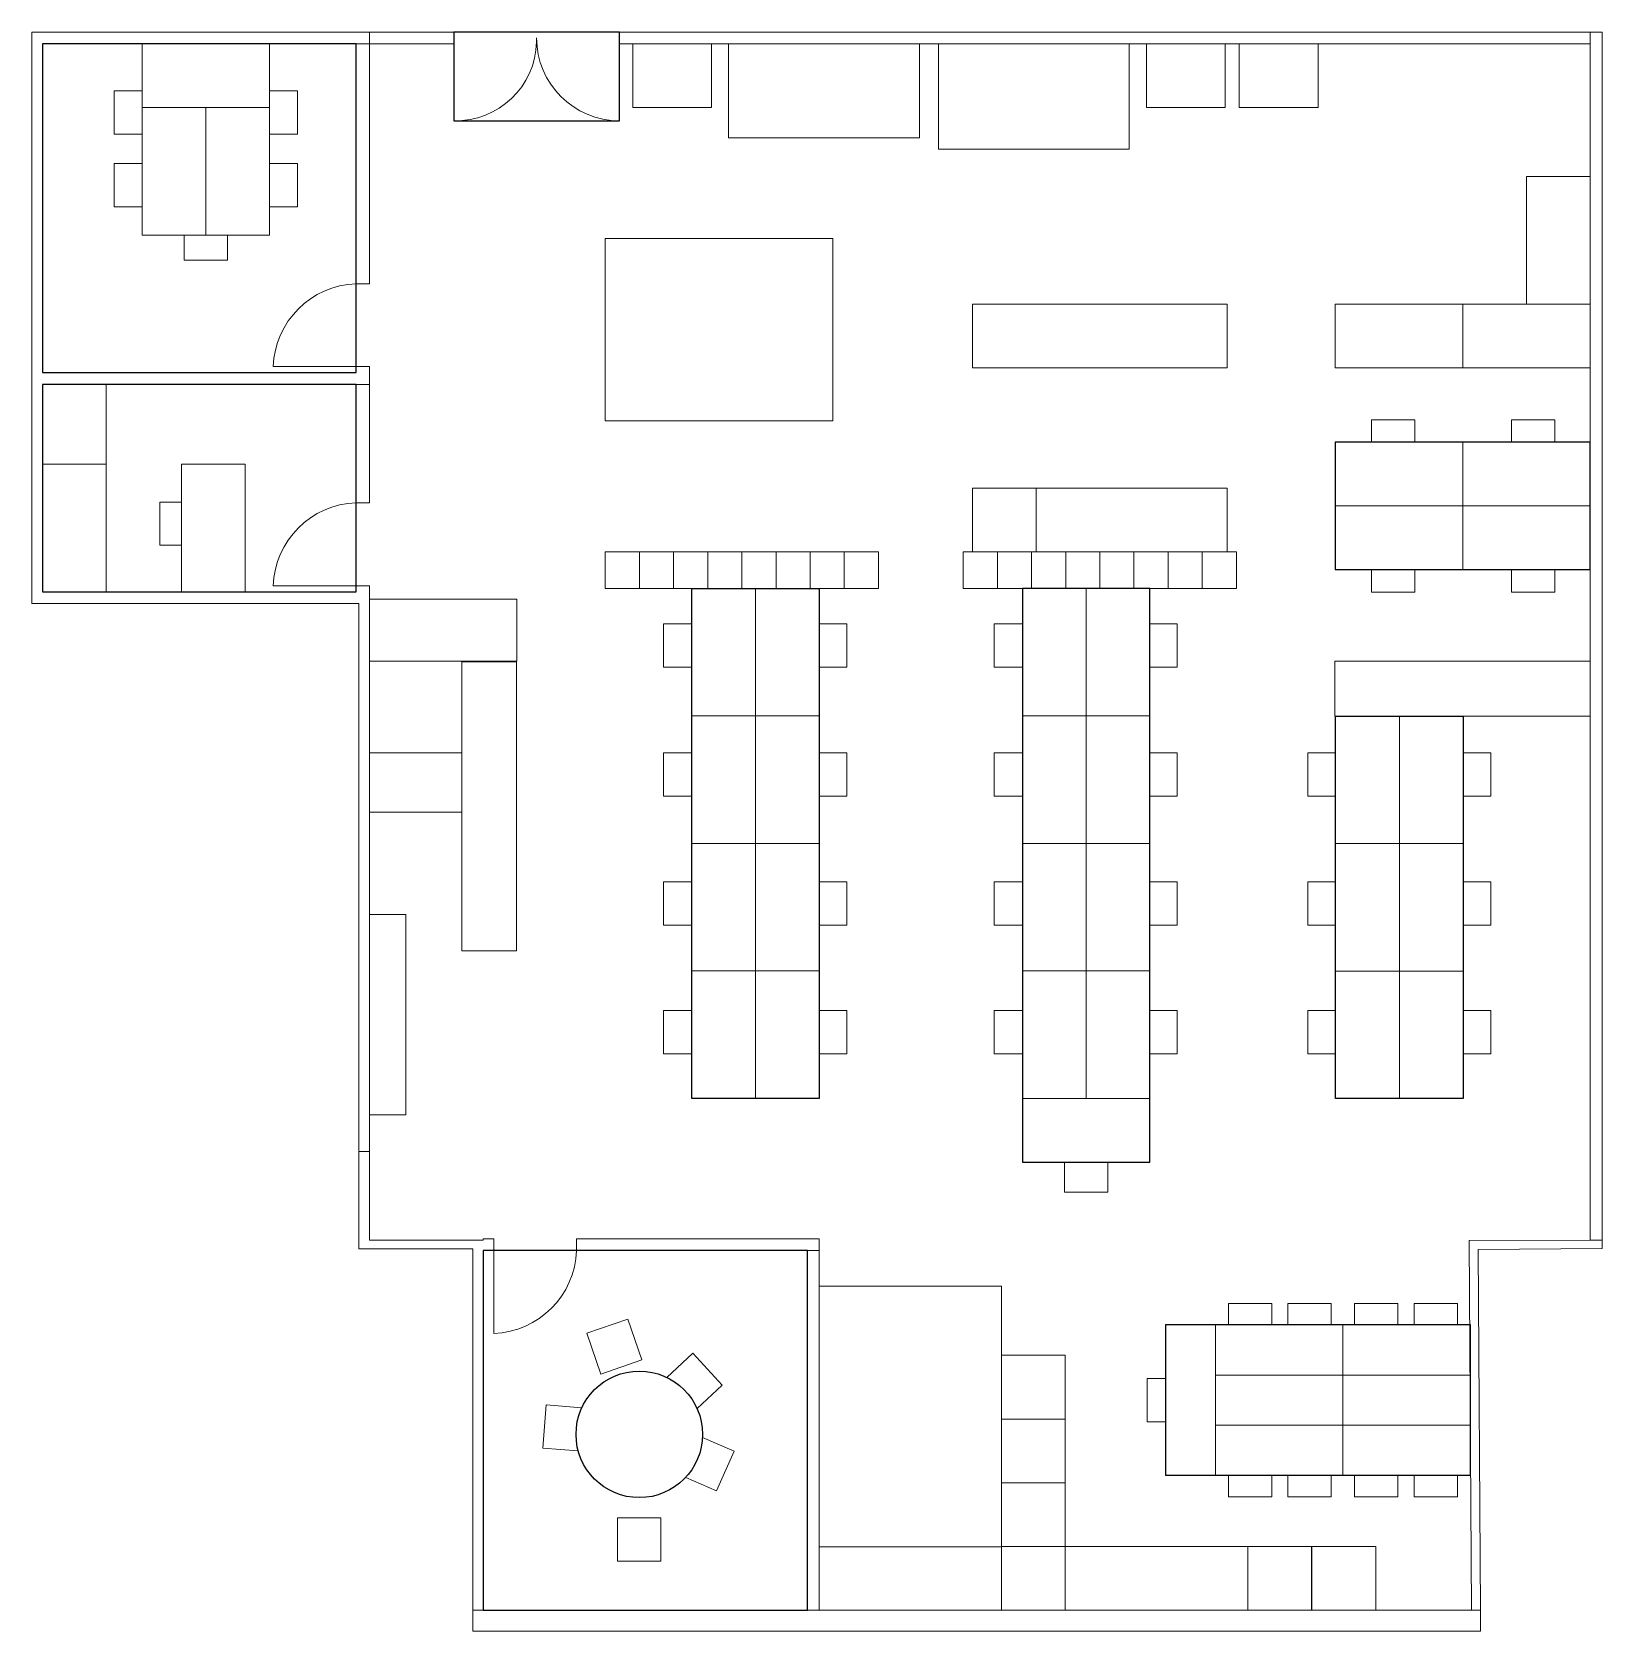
# Model space of a CAD drawing. Extents: x -43 to 1663, y -1528 to 208.
import ezdxf

# ---------------------------------------------------------------- set-up
doc = ezdxf.new("R2010")
doc.units = 0
doc.header["$MEASUREMENT"] = 0
for name, color, linetype in [('Entrance', 4, 'Continuous'), ('Furniture', 2, 'Continuous'), ('Offices', 1, 'Continuous'), ('Walls', 6, 'Continuous')]:
    doc.layers.add(name, color=color, linetype=linetype)

msp = doc.modelspace()

# ---------------------------------------------------------------- linework, layer by layer
at = {"layer": 'Entrance'}
msp.add_lwpolyline([(595.4, 207.5), (415.4, 207.5), (415.4, 111.1), (595.4, 111.1)], close=True, dxfattribs=at)
at = {"layer": 'Furniture', "lineweight": 9}
for points in [[(215.4, 194.7), (215.4, 125.5), (77, 125.5), (77, 194.7), (215.4, 194.7)], [(415.4, 194.7), (415.4, 111.1)], [(595.4, 194.7), (595.4, 111.1)], [(695.5, 194.7), (695.5, 125.5), (610, 125.5), (610, 194.7), (695.5, 194.7)], [(921.2, 194.7), (921.2, 92.5), (713.9, 92.5), (713.9, 194.7), (921.2, 194.7)], [(1149.1, 194.7), (1149.1, 80.2), (941.8, 80.2), (941.8, 194.7), (1149.1, 194.7)], [(1253.3, 194.7), (1253.3, 125.5), (1167.8, 125.5), (1167.8, 194.7), (1253.3, 194.7)], [(1354.1, 194.7), (1354.1, 125.5), (1268.6, 125.5), (1268.6, 194.7), (1354.1, 194.7)], [(77, 143.6), (46.7, 143.6), (46.7, 96.6), (77, 96.6)], [(215.4, 96.6), (245.7, 96.6), (245.7, 143.6)], [(245.7, 143.6), (215.4, 143.6)], [(77, 125.5), (146.2, 125.5), (146.2, -12.9), (77, -12.9), (77, 125.5)], [(146.2, 125.5), (215.4, 125.5), (215.4, -12.9), (146.2, -12.9), (146.2, 125.5)], [(77, 64.6), (46.7, 64.6), (46.7, 17.6), (77, 17.6)], [(245.7, 64.6), (215.4, 64.6)], [(215.4, 17.6), (245.7, 17.6), (245.7, 64.6)], [(1649.7, -87.8), (1580.5, -87.8), (1580.5, 50.7), (1649.7, 50.7), (1649.7, -87.8)], [(122.7, -12.9), (122.7, -40.3), (169.7, -40.3), (169.7, -12.9)], [(580, -214.6), (827.2, -214.6), (827.2, -16.8), (580, -16.8), (580, -214.6)], [(1255.5, -87.8), (1255.5, -157), (978.7, -157), (978.7, -87.8), (1255.5, -87.8)], [(1511.2, -87.8), (1511.2, -157), (1372.8, -157), (1372.8, -87.8), (1511.2, -87.8)], [(1649.7, -87.8), (1649.7, -157), (1511.2, -157), (1511.2, -87.8), (1649.7, -87.8)], [(37.8, -261.6), (-31.4, -261.6), (-31.4, -175), (37.8, -175), (37.8, -261.6)], [(1459.1, -213.4), (1412.1, -213.4), (1412.1, -237.7)], [(1459.1, -237.7), (1459.1, -213.4)], [(1611.1, -213.4), (1564.1, -213.4), (1564.1, -237.7)], [(1611.1, -237.7), (1611.1, -213.4)], [(1511.2, -237.7), (1511.2, -306.9), (1372.8, -306.9), (1372.8, -237.7), (1511.2, -237.7)], [(1649.7, -237.7), (1649.7, -306.9), (1511.2, -306.9), (1511.2, -237.7), (1649.7, -237.7)], [(-31.4, -261.6), (37.8, -261.6), (37.8, -400), (-31.4, -400), (-31.4, -261.6)], [(119.8, -261.6), (189, -261.6), (189, -400), (119.8, -400), (119.8, -261.6)], [(1047.9, -287.7), (1047.9, -356.9), (978.7, -356.9), (978.7, -287.7), (1047.9, -287.7)], [(1255.5, -287.7), (1255.5, -356.9), (1047.9, -356.9), (1047.9, -287.7), (1255.5, -287.7)], [(96.3, -302.7), (96.3, -349.7), (119.8, -349.7)], [(119.8, -302.7), (96.3, -302.7)], [(1511.2, -306.9), (1511.2, -376.1), (1372.8, -376.1), (1372.8, -306.9), (1511.2, -306.9)], [(1649.7, -306.9), (1649.7, -376.1), (1511.2, -376.1), (1511.2, -306.9), (1649.7, -306.9)], [(580, -356.9), (728.3, -356.9), (728.3, -396.4), (580, -396.4), (580, -356.9)], [(617.1, -356.9), (617.1, -396.4)], [(654.2, -356.9), (654.2, -396.4)], [(691.2, -356.9), (691.2, -396.4)], [(728.3, -356.9), (876.6, -356.9), (876.6, -396.4), (728.3, -396.4), (728.3, -356.9)], [(765.4, -356.9), (765.4, -396.4)], [(802.5, -356.9), (802.5, -396.4)], [(839.5, -356.9), (839.5, -396.4)], [(968.8, -356.9), (1117.1, -356.9), (1117.1, -396.4), (968.8, -396.4), (968.8, -356.9)], [(1005.9, -356.9), (1005.9, -396.4)], [(1043, -356.9), (1043, -396.4)], [(1080, -356.9), (1080, -396.4)], [(1117.1, -356.9), (1265.4, -356.9), (1265.4, -396.4), (1117.1, -396.4), (1117.1, -356.9)], [(1154.2, -356.9), (1154.2, -396.4)], [(1191.3, -356.9), (1191.3, -396.4)], [(1228.3, -356.9), (1228.3, -396.4)], [(1412.1, -376.1), (1412.1, -400.4), (1459.1, -400.4), (1459.1, -376.1)], [(1564.1, -376.1), (1564.1, -400.4), (1611.1, -400.4), (1611.1, -376.1)], [(743.1, -534.8), (673.9, -534.8), (673.9, -396.4), (743.1, -396.4), (743.1, -534.8)], [(812.3, -534.8), (743.1, -534.8), (743.1, -396.4), (812.3, -396.4), (812.3, -534.8)], [(1102.3, -534.8), (1033.1, -534.8), (1033.1, -396.4), (1102.3, -396.4), (1102.3, -534.8)], [(1171.5, -534.8), (1102.3, -534.8), (1102.3, -396.4), (1171.5, -396.4), (1171.5, -534.8)], [(323.8, -475.5), (484, -475.5), (484, -408.3), (323.8, -408.3), (323.8, -475.5)], [(673.9, -435), (643.3, -435), (643.3, -482), (673.9, -482)], [(842.3, -435), (812.3, -435)], [(812.3, -482), (842.3, -482), (842.3, -435)], [(1033.1, -435), (1002.2, -435), (1002.2, -482), (1033.1, -482)], [(1201.2, -435), (1171.5, -435)], [(1171.5, -482), (1201.2, -482), (1201.2, -435)], [(424.1, -476.1), (483.4, -476.1), (483.4, -789.9), (424.1, -789.9), (424.1, -476.1)], [(1372.2, -475.5), (1649.7, -475.5), (1649.7, -535), (1372.2, -535), (1372.2, -475.5)], [(743.1, -673.2), (673.9, -673.2), (673.9, -534.8), (743.1, -534.8), (743.1, -673.2)], [(812.3, -673.2), (743.1, -673.2), (743.1, -534.8), (812.3, -534.8), (812.3, -673.2)], [(1102.3, -673.2), (1033.1, -673.2), (1033.1, -534.8), (1102.3, -534.8), (1102.3, -673.2)], [(1171.5, -673.2), (1102.3, -673.2), (1102.3, -534.8), (1171.5, -534.8), (1171.5, -673.2)], [(1442.4, -673.4), (1373.2, -673.4), (1373.2, -535), (1442.4, -535), (1442.4, -673.4)], [(1511.6, -673.4), (1442.4, -673.4), (1442.4, -535), (1511.6, -535), (1511.6, -673.4)], [(424.1, -574.9), (323.8, -574.9), (323.8, -639.4), (424.1, -639.4), (424.1, -574.9)], [(673.9, -574.9), (643.3, -574.9), (643.3, -621.9), (673.9, -621.9)], [(842.3, -574.9), (812.3, -574.9)], [(812.3, -621.9), (842.3, -621.9), (842.3, -574.9)], [(1033.1, -574.9), (1002.2, -574.9), (1002.2, -621.9), (1033.1, -621.9)], [(1201.2, -574.9), (1171.5, -574.9)], [(1171.5, -621.9), (1201.2, -621.9), (1201.2, -574.9)], [(1373.2, -574.9), (1342.9, -574.9), (1342.9, -621.9), (1373.2, -621.9)], [(1541.9, -574.9), (1511.6, -574.9)], [(1511.6, -621.9), (1541.9, -621.9), (1541.9, -574.9)], [(743.1, -811.6), (673.9, -811.6), (673.9, -673.2), (743.1, -673.2), (743.1, -811.6)], [(812.3, -811.6), (743.1, -811.6), (743.1, -673.2), (812.3, -673.2), (812.3, -811.6)], [(1102.3, -811.6), (1033.1, -811.6), (1033.1, -673.2), (1102.3, -673.2), (1102.3, -811.6)], [(1171.5, -811.6), (1102.3, -811.6), (1102.3, -673.2), (1171.5, -673.2), (1171.5, -811.6)], [(1442.4, -811.8), (1373.2, -811.8), (1373.2, -673.4), (1442.4, -673.4), (1442.4, -811.8)], [(1511.6, -811.8), (1442.4, -811.8), (1442.4, -673.4), (1511.6, -673.4), (1511.6, -811.8)], [(673.9, -714.9), (643.3, -714.9), (643.3, -761.9), (673.9, -761.9)], [(842.3, -714.9), (812.3, -714.9)], [(812.3, -761.9), (842.3, -761.9), (842.3, -714.9)], [(1033.1, -714.9), (1002.2, -714.9), (1002.2, -761.9), (1033.1, -761.9)], [(1201.2, -714.9), (1171.5, -714.9)], [(1171.5, -761.9), (1201.2, -761.9), (1201.2, -714.9)], [(1373.2, -714.9), (1342.9, -714.9), (1342.9, -761.9), (1373.2, -761.9)], [(1541.9, -714.9), (1511.6, -714.9)], [(1511.6, -761.9), (1541.9, -761.9), (1541.9, -714.9)], [(323.8, -967.9), (323.8, -750.6), (363.3, -750.6), (363.3, -967.9), (323.8, -967.9)], [(743.1, -950.1), (673.9, -950.1), (673.9, -811.6), (743.1, -811.6), (743.1, -950.1)], [(812.3, -950.1), (743.1, -950.1), (743.1, -811.6), (812.3, -811.6), (812.3, -950.1)], [(1102.3, -950.1), (1033.1, -950.1), (1033.1, -811.6), (1102.3, -811.6), (1102.3, -950.1)], [(1171.5, -950.1), (1102.3, -950.1), (1102.3, -811.6), (1171.5, -811.6), (1171.5, -950.1)], [(1442.4, -950.2), (1373.2, -950.2), (1373.2, -811.8), (1442.4, -811.8), (1442.4, -950.2)], [(1511.6, -950.2), (1442.4, -950.2), (1442.4, -811.8), (1511.6, -811.8), (1511.6, -950.2)], [(673.9, -854.8), (643.3, -854.8), (643.3, -901.8), (673.9, -901.8)], [(842.3, -854.8), (812.3, -854.8)], [(812.3, -901.8), (842.3, -901.8), (842.3, -854.8)], [(1033.1, -854.8), (1002.2, -854.8), (1002.2, -901.8), (1033.1, -901.8)], [(1201.2, -854.8), (1171.5, -854.8)], [(1171.5, -901.8), (1201.2, -901.8), (1201.2, -854.8)], [(1373.2, -854.8), (1342.9, -854.8), (1342.9, -901.8), (1373.2, -901.8)], [(1541.9, -854.8), (1511.6, -854.8)], [(1511.6, -901.8), (1541.9, -901.8), (1541.9, -854.8)], [(1171.5, -950.1), (1171.5, -1019.3), (1033.1, -1019.3), (1033.1, -950.1), (1171.5, -950.1)], [(1078.8, -1019.3), (1078.8, -1051.7), (1125.8, -1051.7), (1125.8, -1019.3)], [(812.3, -1153.9), (1010.3, -1153.9), (1010.3, -1436.9), (812.3, -1436.9), (812.3, -1153.9)], [(1303.8, -1172.5), (1256.8, -1172.5), (1256.8, -1196)], [(1303.8, -1196), (1303.8, -1172.5)], [(1368.4, -1172.5), (1321.4, -1172.5), (1321.4, -1196)], [(1368.4, -1196), (1368.4, -1172.5)], [(1440.8, -1172.5), (1393.8, -1172.5), (1393.8, -1196)], [(1440.8, -1196), (1440.8, -1172.5)], [(1505.4, -1172.5), (1458.4, -1172.5), (1458.4, -1196)], [(1505.4, -1196), (1505.4, -1172.5)], [(575.3, -1249.3), (619.7, -1234), (604.4, -1189.6), (560, -1204.9), (575.3, -1249.3)], [(1242.7, -1359.1), (1188.3, -1359.1), (1188.3, -1196), (1242.7, -1196), (1242.7, -1359.1)], [(1381.1, -1196), (1381.1, -1250.3), (1242.7, -1250.3), (1242.7, -1196), (1381.1, -1196)], [(1519.5, -1196), (1519.5, -1250.3), (1381.1, -1250.3), (1381.1, -1196), (1519.5, -1196)], [(679.6, -1286.6), (707.1, -1261.2), (675.2, -1226.7), (646.8, -1252.9)], [(1010.3, -1228.9), (1079.6, -1228.9), (1079.6, -1298.1), (1010.3, -1298.1), (1010.3, -1228.9)], [(1188.3, -1254), (1168.5, -1254), (1168.5, -1301), (1188.3, -1301)], [(1519.5, -1250.3), (1519.5, -1304.7), (1381.1, -1304.7), (1381.1, -1250.3), (1519.5, -1250.3)], [(554.6, -1285.9), (515.8, -1282.7), (512, -1329.6), (550.7, -1332.7)], [(1010.3, -1298.1), (1079.6, -1298.1), (1079.6, -1367.3), (1010.3, -1367.3), (1010.3, -1298.1)], [(667.3, -1361.4), (700.9, -1376.1), (719.8, -1333), (685.5, -1318)], [(1381.1, -1304.7), (1381.1, -1359.1), (1242.7, -1359.1), (1242.7, -1304.7), (1381.1, -1304.7)], [(1519.5, -1304.7), (1519.5, -1359.1), (1381.1, -1359.1), (1381.1, -1304.7), (1519.5, -1304.7)], [(1010.3, -1367.3), (1079.6, -1367.3), (1079.6, -1436.5), (1010.3, -1436.5), (1010.3, -1367.3)], [(1256.8, -1359.1), (1256.8, -1382.6), (1303.8, -1382.6), (1303.8, -1359.1)], [(1321.4, -1359.1), (1321.4, -1382.6), (1368.4, -1382.6), (1368.4, -1359.1)], [(1393.8, -1359.1), (1393.8, -1382.6), (1440.8, -1382.6), (1440.8, -1359.1)], [(1458.4, -1359.1), (1458.4, -1382.6), (1505.4, -1382.6), (1505.4, -1359.1)], [(640.2, -1405.2), (593.2, -1405.2), (593.2, -1452.2), (640.2, -1452.2), (640.2, -1405.2)], [(1010.3, -1436.5), (1079.6, -1436.5), (1079.6, -1505.7), (1010.3, -1505.7), (1010.3, -1436.5)], [(1079.6, -1436.5), (1277.8, -1436.5), (1277.8, -1505.7), (1079.6, -1505.7), (1079.6, -1436.5)], [(1277.8, -1436.5), (1347, -1436.5), (1347, -1505.7), (1277.8, -1505.7), (1277.8, -1436.5)], [(1347.5, -1436.5), (1416.7, -1436.5), (1416.7, -1505.7), (1347.5, -1505.7), (1347.5, -1436.5)]]:
    msp.add_lwpolyline(points, dxfattribs=at)
at = {"layer": 'Furniture', "lineweight": 5}
for points in [[(215.4, 194.7), (215.4, 125.5), (77, 125.5), (77, 194.7), (215.4, 194.7)], [(695.5, 194.7), (695.5, 125.5), (610, 125.5), (610, 194.7), (695.5, 194.7)], [(921.2, 194.7), (921.2, 92.5), (713.9, 92.5), (713.9, 194.7), (921.2, 194.7)], [(1149.1, 194.7), (1149.1, 80.2), (941.8, 80.2), (941.8, 194.7), (1149.1, 194.7)], [(1253.3, 194.7), (1253.3, 125.5), (1167.8, 125.5), (1167.8, 194.7), (1253.3, 194.7)], [(1354.1, 194.7), (1354.1, 125.5), (1268.6, 125.5), (1268.6, 194.7), (1354.1, 194.7)], [(77, 125.5), (146.2, 125.5), (146.2, -12.9), (77, -12.9), (77, 125.5)], [(146.2, 125.5), (215.4, 125.5), (215.4, -12.9), (146.2, -12.9), (146.2, 125.5)], [(1649.7, -87.8), (1580.5, -87.8), (1580.5, 50.7), (1649.7, 50.7), (1649.7, -87.8)], [(580, -214.6), (827.2, -214.6), (827.2, -16.8), (580, -16.8), (580, -214.6)], [(1255.5, -87.8), (1255.5, -157), (978.7, -157), (978.7, -87.8), (1255.5, -87.8)], [(1511.2, -87.8), (1511.2, -157), (1372.8, -157), (1372.8, -87.8), (1511.2, -87.8)], [(1649.7, -87.8), (1649.7, -157), (1511.2, -157), (1511.2, -87.8), (1649.7, -87.8)], [(37.8, -261.6), (-31.4, -261.6), (-31.4, -175), (37.8, -175), (37.8, -261.6)], [(1511.2, -237.7), (1511.2, -306.9), (1372.8, -306.9), (1372.8, -237.7), (1511.2, -237.7)], [(1649.7, -237.7), (1649.7, -306.9), (1511.2, -306.9), (1511.2, -237.7), (1649.7, -237.7)], [(-31.4, -261.6), (37.8, -261.6), (37.8, -400), (-31.4, -400), (-31.4, -261.6)], [(119.8, -261.6), (189, -261.6), (189, -400), (119.8, -400), (119.8, -261.6)], [(1047.9, -287.7), (1047.9, -356.9), (978.7, -356.9), (978.7, -287.7), (1047.9, -287.7)], [(1255.5, -287.7), (1255.5, -356.9), (1047.9, -356.9), (1047.9, -287.7), (1255.5, -287.7)], [(1511.2, -306.9), (1511.2, -376.1), (1372.8, -376.1), (1372.8, -306.9), (1511.2, -306.9)], [(1649.7, -306.9), (1649.7, -376.1), (1511.2, -376.1), (1511.2, -306.9), (1649.7, -306.9)], [(617.1, -356.9), (617.1, -396.4)], [(654.2, -356.9), (654.2, -396.4)], [(691.2, -356.9), (691.2, -396.4)], [(765.4, -356.9), (765.4, -396.4)], [(802.5, -356.9), (802.5, -396.4)], [(839.5, -356.9), (839.5, -396.4)], [(1005.9, -356.9), (1005.9, -396.4)], [(1043, -356.9), (1043, -396.4)], [(1080, -356.9), (1080, -396.4)], [(1154.2, -356.9), (1154.2, -396.4)], [(1191.3, -356.9), (1191.3, -396.4)], [(1228.3, -356.9), (1228.3, -396.4)], [(743.1, -534.8), (673.9, -534.8), (673.9, -396.4), (743.1, -396.4), (743.1, -534.8)], [(812.3, -534.8), (743.1, -534.8), (743.1, -396.4), (812.3, -396.4), (812.3, -534.8)], [(1102.3, -534.8), (1033.1, -534.8), (1033.1, -396.4), (1102.3, -396.4), (1102.3, -534.8)], [(1171.5, -534.8), (1102.3, -534.8), (1102.3, -396.4), (1171.5, -396.4), (1171.5, -534.8)], [(323.8, -475.5), (484, -475.5), (484, -408.3), (323.8, -408.3), (323.8, -475.5)], [(424.1, -476.1), (483.4, -476.1), (483.4, -789.9), (424.1, -789.9), (424.1, -476.1)], [(1372.2, -475.5), (1649.7, -475.5), (1649.7, -535), (1372.2, -535), (1372.2, -475.5)], [(743.1, -673.2), (673.9, -673.2), (673.9, -534.8), (743.1, -534.8), (743.1, -673.2)], [(812.3, -673.2), (743.1, -673.2), (743.1, -534.8), (812.3, -534.8), (812.3, -673.2)], [(1102.3, -673.2), (1033.1, -673.2), (1033.1, -534.8), (1102.3, -534.8), (1102.3, -673.2)], [(1171.5, -673.2), (1102.3, -673.2), (1102.3, -534.8), (1171.5, -534.8), (1171.5, -673.2)], [(1442.4, -673.4), (1373.2, -673.4), (1373.2, -535), (1442.4, -535), (1442.4, -673.4)], [(1511.6, -673.4), (1442.4, -673.4), (1442.4, -535), (1511.6, -535), (1511.6, -673.4)], [(424.1, -574.9), (323.8, -574.9), (323.8, -639.4), (424.1, -639.4), (424.1, -574.9)], [(743.1, -811.6), (673.9, -811.6), (673.9, -673.2), (743.1, -673.2), (743.1, -811.6)], [(812.3, -811.6), (743.1, -811.6), (743.1, -673.2), (812.3, -673.2), (812.3, -811.6)], [(1102.3, -811.6), (1033.1, -811.6), (1033.1, -673.2), (1102.3, -673.2), (1102.3, -811.6)], [(1171.5, -811.6), (1102.3, -811.6), (1102.3, -673.2), (1171.5, -673.2), (1171.5, -811.6)], [(1442.4, -811.8), (1373.2, -811.8), (1373.2, -673.4), (1442.4, -673.4), (1442.4, -811.8)], [(1511.6, -811.8), (1442.4, -811.8), (1442.4, -673.4), (1511.6, -673.4), (1511.6, -811.8)], [(323.8, -967.9), (323.8, -750.6), (363.3, -750.6), (363.3, -967.9), (323.8, -967.9)], [(743.1, -950.1), (673.9, -950.1), (673.9, -811.6), (743.1, -811.6), (743.1, -950.1)], [(812.3, -950.1), (743.1, -950.1), (743.1, -811.6), (812.3, -811.6), (812.3, -950.1)], [(1102.3, -950.1), (1033.1, -950.1), (1033.1, -811.6), (1102.3, -811.6), (1102.3, -950.1)], [(1171.5, -950.1), (1102.3, -950.1), (1102.3, -811.6), (1171.5, -811.6), (1171.5, -950.1)], [(1442.4, -950.2), (1373.2, -950.2), (1373.2, -811.8), (1442.4, -811.8), (1442.4, -950.2)], [(1511.6, -950.2), (1442.4, -950.2), (1442.4, -811.8), (1511.6, -811.8), (1511.6, -950.2)], [(1171.5, -950.1), (1171.5, -1019.3), (1033.1, -1019.3), (1033.1, -950.1), (1171.5, -950.1)], [(812.3, -1153.9), (1010.3, -1153.9), (1010.3, -1436.9), (812.3, -1436.9), (812.3, -1153.9)], [(1242.7, -1359.1), (1188.3, -1359.1), (1188.3, -1196), (1242.7, -1196), (1242.7, -1359.1)], [(1381.1, -1196), (1381.1, -1250.3), (1242.7, -1250.3), (1242.7, -1196), (1381.1, -1196)], [(1519.5, -1196), (1519.5, -1250.3), (1381.1, -1250.3), (1381.1, -1196), (1519.5, -1196)], [(1010.3, -1228.9), (1079.6, -1228.9), (1079.6, -1298.1), (1010.3, -1298.1), (1010.3, -1228.9)], [(1519.5, -1250.3), (1519.5, -1304.7), (1381.1, -1304.7), (1381.1, -1250.3), (1519.5, -1250.3)], [(1010.3, -1298.1), (1079.6, -1298.1), (1079.6, -1367.3), (1010.3, -1367.3), (1010.3, -1298.1)], [(1381.1, -1304.7), (1381.1, -1359.1), (1242.7, -1359.1), (1242.7, -1304.7), (1381.1, -1304.7)], [(1519.5, -1304.7), (1519.5, -1359.1), (1381.1, -1359.1), (1381.1, -1304.7), (1519.5, -1304.7)], [(1010.3, -1367.3), (1079.6, -1367.3), (1079.6, -1436.5), (1010.3, -1436.5), (1010.3, -1367.3)], [(1010.3, -1436.5), (1079.6, -1436.5), (1079.6, -1505.7), (1010.3, -1505.7), (1010.3, -1436.5)], [(1079.6, -1436.5), (1277.8, -1436.5), (1277.8, -1505.7), (1079.6, -1505.7), (1079.6, -1436.5)], [(1277.8, -1436.5), (1347, -1436.5), (1347, -1505.7), (1277.8, -1505.7), (1277.8, -1436.5)]]:
    msp.add_lwpolyline(points, dxfattribs=at)
at = {"layer": 'Furniture', "lineweight": 18}
for points in [[(415.4, 194.7), (415.4, 111.1)], [(595.4, 194.7), (595.4, 111.1)]]:
    msp.add_lwpolyline(points, dxfattribs=at)
at = {"layer": 'Furniture'}
msp.add_circle((616.9, -1314.7), 68.7, dxfattribs=at)
at = {"layer": 'Furniture', "lineweight": 18}
for points in [[(415.4, 111.1), (463.9, 109.9), (504.2, 148.3), (505.4, 196.8), (505.4, 198.2), (505.4, 199.7), (505.4, 201.1)], [(309.3, -155.7), (309.3, -155.7), (219.3, -155.7), (219.3, -155.7), (221.1, -106.7), (260.4, -67.5), (309.3, -65.7)], [(309.3, -393.5), (309.3, -393.5), (219.3, -393.5), (219.3, -393.5), (221.1, -344.6), (260.4, -305.3), (309.3, -303.5)], [(458.8, -1115.1), (458.8, -1115.1), (458.8, -1205.1), (458.8, -1205.1), (507.7, -1203.4), (547, -1164.1), (548.8, -1115.1)]]:
    msp.add_open_spline(points, degree=3, knots=[0, 0, 0, 0, 1, 1, 1, 2, 2, 2, 2], dxfattribs=at)
msp.add_open_spline([(505.4, 201.1), (505.4, 151.4), (545.7, 111.1), (595.4, 111.1)], degree=3, dxfattribs=at)
at = {"layer": 'Offices'}
for points in [[(-31.4, -162.1), (309.3, -162.1), (309.3, 194.7), (-31.4, 194.7)], [(309.3, -175), (-31.4, -175), (-31.4, -400), (309.3, -400)], [(1372.8, -376.1), (1649.7, -376.1), (1649.7, -237.7), (1372.8, -237.7)], [(812.3, -950.1), (673.9, -950.1), (673.9, -396.4), (812.3, -396.4)], [(1171.5, -396.4), (1033.1, -396.4), (1033.1, -1019.3), (1171.5, -1019.3)], [(1511.6, -950.2), (1373.2, -950.2), (1373.2, -535), (1511.6, -535)], [(799.5, -1115.1), (447.5, -1115.1), (447.5, -1505.7), (799.5, -1505.7)], [(1519.5, -1196), (1188.3, -1196), (1188.3, -1359.1), (1519.5, -1359.1)]]:
    msp.add_lwpolyline(points, close=True, dxfattribs=at)
at = {"layer": 'Walls', "lineweight": 9}
for points in [[(312.5, -639.4), (312.5, -412.8), (-42.7, -412.8), (-42.7, 207.5), (323.8, 207.5), (323.8, 194.7), (-31.4, 194.7), (-31.4, -162.1), (309.3, -162.1), (309.3, -155.7), (323.8, -155.7), (323.8, -175), (-31.4, -175), (-31.4, -400), (309.3, -400), (309.3, -393.5), (323.8, -393.5), (323.8, -1007.5), (312.5, -1007.5), (312.5, -639.4)], [(323.8, 194.7), (309.3, 194.7), (309.3, -65.7), (323.8, -65.7), (323.8, 194.7)], [(415.4, 207.5), (323.8, 207.5), (323.8, 194.7), (415.4, 194.7), (415.4, 207.5)], [(1649.7, 207.5), (595.4, 207.5), (595.4, 194.7), (1649.7, 194.7), (1649.7, 207.5)], [(1662.5, -1103.9), (1649.7, -1103.9), (1649.7, 194.7), (1649.7, 207.5), (1662.5, 207.5), (1662.5, -1103.9)], [(323.8, -175), (309.3, -175), (309.3, -303.5), (323.8, -303.5), (323.8, -175)], [(447.5, -1496.6), (447.5, -1505.7), (436.3, -1505.7), (436.3, -1497.2), (436.3, -1437.5), (436.3, -1113.5), (312.5, -1113.5), (312.5, -1007.5), (323.8, -1007.5), (323.8, -1103.9), (447.5, -1103.9), (447.5, -1102.3), (458.8, -1102.3), (458.8, -1115.1), (447.5, -1115.1), (447.5, -1438.1), (447.5, -1496.6)], [(548.8, -1115.1), (812.3, -1115.1), (812.3, -1102.3), (548.8, -1102.3), (548.8, -1115.1)], [(1662.5, -1103.9), (1518.2, -1104.4), (1520.8, -1505.7), (1530.4, -1505.7), (1527.9, -1114), (1662.5, -1113.1), (1662.5, -1103.9)], [(812.3, -1115.1), (799.5, -1115.1), (799.5, -1505.7), (812.3, -1505.7), (812.3, -1115.1)], [(1530.4, -1505.7), (436.3, -1505.7), (436.3, -1528.2), (1530.4, -1528.2), (1530.4, -1505.7)]]:
    msp.add_lwpolyline(points, dxfattribs=at)

doc.saveas('drawing.dxf')
